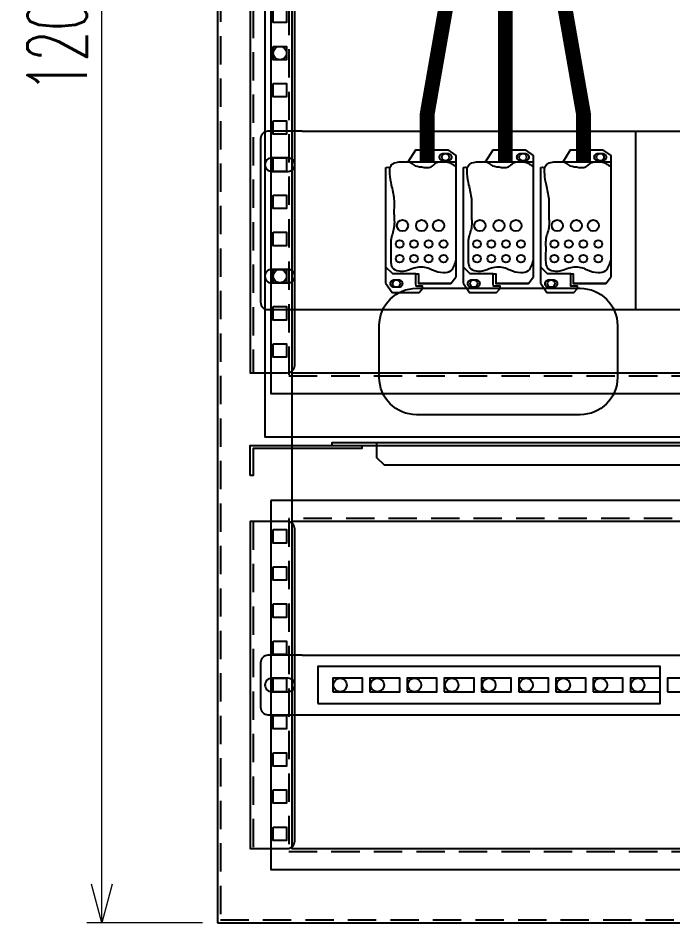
# Model space of a CAD drawing. Header units: millimetres. Extents: x -33730 to 17150, y -76829 to -27437.
# Drawn here: x -3987 to -3547, y -42210 to -41601 of the extents above; entities that cross this region are included whole.
import ezdxf

# ---------------------------------------------------------------- set-up
doc = ezdxf.new("R2010")
doc.units = ezdxf.units.MM
doc.header["$LTSCALE"] = 3
doc.linetypes.add('HIDDEN', pattern=[9.525, 6.35, -3.175])
doc.layers.add('@.HIDDEN', color=8, linetype='HIDDEN')
doc.layers.add('@.VISIBLE', color=7, linetype='Continuous')
doc.styles.add('Ann_w01', font='romans.shx', dxfattribs={"width": 0.6, "bigfont": 'chineset.shx'})
doc.dimstyles.new('Dim 01_SC20', dxfattribs={"dimscale": 20, "dimtxt": 2, "dimasz": 1.3, "dimexe": 0.5, "dimexo": 0.5, "dimgap": 0.5, "dimtad": 1, "dimdec": 1, "dimzin": 12, "dimdsep": 46, "dimtxsty": 'Ann_w01', "dimblk": 'OPEN30', "dimcen": 1.5, "dimclrd": 6, "dimclre": 6, "dimclrt": 3, "dimadec": 1, "dimazin": 3, "dimtm": 1e-09, "dimtfac": 1, "dimtdec": 1, "dimtix": 1, "dimtmove": 0, "dimatfit": 3, "dimldrblk": 'OPEN30', "dimfxl": 1, "dimtolj": 1, "dimlwd": 0, "dimlwe": 0, "dimarcsym": 0})

# ---------------------------------------------------------------- blocks, each defined once
blk = doc.blocks.new('_Open30')
at = {"color": 0, "linetype": 'ByBlock', "lineweight": -2}
for p, q in [((-1, 0.268), (0, 0)), ((0, 0), (-1, -0.268)), ((0, 0), (-1, 0))]:
    blk.add_line(p, q, dxfattribs=at)
blk = doc.blocks.new('*D838')
at = {"layer": '@.VISIBLE', "color": 6, "lineweight": 0, "transparency": 16777216}
for p, q in [((-3868.23, -41009.55), (-3940.88, -41009.55)), ((-3930.88, -42183.55), (-3930.88, -41035.55)), ((-3863.23, -42209.55), (-3940.88, -42209.55))]:
    blk.add_line(p, q, dxfattribs=at)
at = {"layer": 'Defpoints', "color": 0, "transparency": 16777216}
for p in [(-3930.88, -41009.55), (-3858.23, -41009.55), (-3853.23, -42209.55)]:
    blk.add_point(p, dxfattribs=at)
at = {"layer": '@.VISIBLE', "color": 6, "lineweight": 0, "transparency": 16777216, "xscale": 26, "yscale": 26, "zscale": 26}
for p, rotation in [((-3930.88, -41009.55), 90), ((-3930.88, -42209.55), 270)]:
    blk.add_blockref('_Open30', p, dxfattribs=dict(at, rotation=rotation))
at = {"layer": '@.VISIBLE', "color": 3, "transparency": 16777216, "insert": (-3960.88, -41609.55), "char_height": 40, "attachment_point": 5, "rotation": 90, "style": 'Ann_w01'}
blk.add_mtext('\\A1;1200', dxfattribs=at)
blk = doc.blocks.new('*U829')
at = {"layer": '@.VISIBLE', "color": 151}
blk.add_lwpolyline([(-4.5, 4.5), (4.5, 4.5), (4.5, -4.5), (-4.5, -4.5)], close=True, dxfattribs=at)
blk = doc.blocks.new('*U828')
at = {"layer": '@.VISIBLE', "color": 0, "linetype": 'ByBlock', "lineweight": -2}
for p in [(0, 200), (0, 175), (0, 150), (0, 125), (0, 100), (0, 75), (0, 50), (0, 25), (0, 0)]:
    blk.add_blockref('*U829', p, dxfattribs=at)
blk = doc.blocks.new('*U831')
at = {"layer": '@.VISIBLE', "color": 151}
blk.add_lwpolyline([(-4.5, 4.5), (4.5, 4.5), (4.5, -4.5), (-4.5, -4.5)], close=True, dxfattribs=at)
blk = doc.blocks.new('*U830')
at = {"layer": '@.VISIBLE', "color": 0, "linetype": 'ByBlock', "lineweight": -2}
for p in [(0, 225), (0, 200), (0, 175), (0, 150), (0, 125), (0, 100), (0, 75), (0, 50), (0, 25), (0, 0)]:
    blk.add_blockref('*U831', p, dxfattribs=at)
blk = doc.blocks.new('Oval 20x9')
at = {"layer": '@.VISIBLE', "color": 2}
blk.add_lwpolyline([(-5.5, -4.5), (5.5, -4.5, 0.414214), (10, 0), (10, 0, 0.414214), (5.5, 4.5), (-5.5, 4.5, 0.414214), (-10, 0), (-10, 0, 0.414214)], format="xyb", close=True, dxfattribs=at)
blk = doc.blocks.new('*U81')
at = {"layer": '@.HIDDEN', "linetype": 'HIDDEN'}
for p, q in [((333.5, 1.5), (333.5, -1.5)), ((332, 0), (335, 0))]:
    blk.add_line(p, q, dxfattribs=at)
at = {"layer": '@.VISIBLE'}
for p, q in [((28, 60), (639, 60)), ((28, -60), (639, -60))]:
    blk.add_line(p, q, dxfattribs=at)
for points in [[(28, 60), (5, 60, 0.414214), (0, 55), (0, -55, 0.414214), (5, -60), (28, -60)], [(639, -60), (662, -60, 0.414214), (667, -55), (667, 55, 0.414214), (662, 60), (639, 60)]]:
    blk.add_lwpolyline(points, format="xyb", dxfattribs=at)
for p in [(13, 37.5), (13, -37.5)]:
    blk.add_blockref('Oval 20x9', p, dxfattribs=at)
at = {"layer": '@.VISIBLE', "xscale": -1}
for p in [(654, 37.5), (654, -37.5)]:
    blk.add_blockref('Oval 20x9', p, dxfattribs=at)
blk = doc.blocks.new('A$C6de9fdf8')
at = {"ltscale": 20}
for points in [[(14.97, 88.06), (19.98, 96), (41.6, 96), (47, 92.25), (47, 88.06)], [(9.96, 88.06), (47, 88.06), (47, 10.31)], [(0, 6.09), (0, 84.27)], [(0, 6.09), (4.08, 0), (22.23, 0), (24.62, 2.84), (24.62, 4.33), (20.21, 4.33), (20.13, 6.09), (20.13, 12.68), (4.54, 12.68), (0, 17.11)], [(20.13, 12.68), (21.79, 12.68), (21.79, 6.09), (43.69, 6.09), (47, 10.31)], [(43.69, 6.09), (21.79, 6.09)]]:
    blk.add_lwpolyline(points, dxfattribs=at)
at = {"color": 3, "ltscale": 20}
for points in [[(38.5, 93.59), (41.5, 93.59, -0.414214), (44, 91.09), (44, 91.09, -0.414214), (41.5, 88.59), (38.5, 88.59, -0.414214), (36, 91.09), (36, 91.09, -0.414214)], [(5.5, 8.59), (8.5, 8.59, -0.414214), (11, 6.09), (11, 6.09, -0.414214), (8.5, 3.59), (5.5, 3.59, -0.414214), (3, 6.09), (3, 6.09, -0.414214)]]:
    blk.add_lwpolyline(points, format="xyb", close=True, dxfattribs=at)
at = {"color": 4, "ltscale": 20}
for centre in [(40, 91.09), (7, 6.09)]:
    blk.add_circle(centre, 2.5, dxfattribs=at)
at = {"ltscale": 20}
for centre, radius in [((11.1, 45.13), 3.75), ((23.93, 45.13), 3.75), ((35.32, 45.13), 3.75), ((9.17, 32.7), 2.63), ((18.82, 32.7), 2.63), ((28.64, 32.7), 2.63), ((38.68, 32.7), 2.63), ((9.17, 22.87), 2.63), ((18.82, 22.87), 2.63), ((28.64, 22.87), 2.63), ((38.68, 22.87), 2.63)]:
    blk.add_circle(centre, radius, dxfattribs=at)
for points in [[(0, 84.27), (2.3, 84.27), (2.56, 84.27), (3.43, 85.58), (4.25, 86.5), (5.75, 87.31), (9.96, 88.06), (14.97, 88.06), (15.23, 88.06), (18.28, 86.12), (24.05, 84.52), (30.28, 84.52), (35.71, 88.06), (36.42, 88.06)], [(40.26, 88.06), (42.2, 87.61), (43.94, 86.83), (45.98, 85.41), (47, 84.52)], [(2.43, 84.27), (2.44, 79.84), (3.55, 72.58), (5.37, 63.01), (5.37, 53.33), (5.37, 43.59), (3.33, 35.14), (3.33, 30.77), (3.33, 20.23), (4.22, 17.01), (8.53, 14.63), (12.81, 14.63), (18.99, 16.68), (28.02, 16.68), (31.35, 15.26), (38.57, 13.6), (43.72, 14.94), (45.78, 18.03), (47, 21.59)]]:
    blk.add_spline(points, degree=3, dxfattribs=at)
blk = doc.blocks.new('*U92')
at = {"layer": '@.HIDDEN', "linetype": 'HIDDEN'}
for p, q in [((333.5, 1.5), (333.5, -1.5)), ((332, 0), (335, 0))]:
    blk.add_line(p, q, dxfattribs=at)
at = {"layer": '@.VISIBLE'}
for p, q in [((28, 20), (639, 20)), ((28, -20), (639, -20))]:
    blk.add_line(p, q, dxfattribs=at)
for points in [[(28, 20), (5, 20, 0.414214), (0, 15), (0, -15, 0.414214), (5, -20), (28, -20)], [(639, -20), (662, -20, 0.414214), (667, -15), (667, 15, 0.414214), (662, 20), (639, 20)]]:
    blk.add_lwpolyline(points, format="xyb", dxfattribs=at)
blk.add_blockref('Oval 20x9', (13, 0), dxfattribs=at)
blk.add_blockref('Oval 20x9', (13, 0), dxfattribs=at)
at = {"layer": '@.VISIBLE', "xscale": -1}
blk.add_blockref('Oval 20x9', (654, 0), dxfattribs=at)
blk.add_blockref('Oval 20x9', (654, 0), dxfattribs=at)
blk = doc.blocks.new('*U815')
at = {"layer": '@.VISIBLE'}
blk.add_lwpolyline([(-10, -4.5), (10, -4.5), (10, 4.5), (-10, 4.5)], close=True, dxfattribs=at)
blk = doc.blocks.new('*U814')
at = {"layer": '@.VISIBLE', "color": 0, "linetype": 'ByBlock', "lineweight": -2}
for p in [(0, 0), (25, 0), (50, 0), (75, 0), (100, 0), (125, 0), (150, 0), (175, 0), (200, 0), (225, 0), (250, 0), (275, 0), (300, 0), (325, 0), (350, 0), (375, 0), (400, 0), (425, 0), (450, 0), (475, 0), (500, 0), (525, 0), (550, 0)]:
    blk.add_blockref('*U815', p, dxfattribs=at)
blk = doc.blocks.new('A$Cd8c6fb24')
at = {"layer": '@.VISIBLE', "color": 2}
blk.add_lwpolyline([(661, 406), (0, 406), (0, 0), (661, 0)], close=True, dxfattribs=at)
for centre in [(10, 333), (651, 333), (10, 258), (651, 258), (10, 108), (651, 108)]:
    blk.add_circle(centre, 4.5, dxfattribs=at)
blk = doc.blocks.new('*U832')
at = {"layer": '@.VISIBLE'}
blk.add_circle((0, 0), 4.5, dxfattribs=at)
blk = doc.blocks.new('*U833')
at = {"layer": '@.VISIBLE', "color": 0, "linetype": 'ByBlock', "lineweight": -2, "transparency": 16777216}
for p in [(0, 0), (25, 0), (50, 0), (75, 0), (100, 0), (125, 0), (150, 0), (175, 0), (200, 0)]:
    blk.add_blockref('*U832', p, dxfattribs=at)

msp = doc.modelspace()

# ---------------------------------------------------------------- linework, layer by layer
at = {"layer": '@.VISIBLE', "color": 151, "linetype": 'HIDDEN'}
for p, q in [((-3829.23, -41109.55), (-3829.23, -41839.55)), ((-3829.23, -41939.55), (-3829.23, -42159.55))]:
    msp.add_line(p, q, dxfattribs=at)
at = {"layer": '@.VISIBLE'}
msp.add_line((-3572.23, -41677.05), (-3572.23, -41797.05), dxfattribs=at)
for points in [[(-3853.23, -42209.55), (-3128.23, -42209.55), (-3128.23, -41039.55), (-3853.23, -41039.55)], [(-3164.23, -41853.55), (-3164.23, -41095.55), (-3817.23, -41095.55), (-3817.23, -41853.55)], [(-3178.23, -41839.55), (-3178.23, -41109.55), (-3803.23, -41109.55), (-3803.23, -41839.55)], [(-3817.23, -41925.55), (-3817.23, -42173.55), (-3164.23, -42173.55), (-3164.23, -41925.55)], [(-3803.23, -41939.55), (-3803.23, -42159.55), (-3178.23, -42159.55), (-3178.23, -41939.55)], [(-3785.73, -42062.05), (-3555.73, -42062.05), (-3555.73, -42037.05), (-3785.73, -42037.05)]]:
    msp.add_lwpolyline(points, close=True, dxfattribs=at)
at = {"layer": '@.VISIBLE', "linetype": 'HIDDEN'}
for points in [[(-3851.23, -42207.55), (-3130.23, -42207.55), (-3130.23, -41041.55), (-3851.23, -41041.55)], [(-3176.23, -41841.55), (-3176.23, -41107.55), (-3805.23, -41107.55), (-3805.23, -41841.55)], [(-3805.23, -41937.55), (-3805.23, -42161.55), (-3176.23, -42161.55), (-3176.23, -41937.55)]]:
    msp.add_lwpolyline(points, close=True, dxfattribs=at)
at = {"layer": '@.VISIBLE', "color": 151}
for points in [[(-3806.23, -41109.55), (-3831.23, -41109.55), (-3831.23, -41839.55), (-3806.23, -41839.55, 0.414214), (-3801.23, -41834.55), (-3801.23, -41114.55, 0.414214)], [(-3806.23, -41939.55), (-3831.23, -41939.55), (-3831.23, -42159.55), (-3806.23, -42159.55, 0.414214), (-3801.23, -42154.55), (-3801.23, -41944.55, 0.414214)]]:
    msp.add_lwpolyline(points, format="xyb", close=True, dxfattribs=at)
at = {"layer": '@.VISIBLE', "const_width": 10}
for points in [[(-3694.73, -41519.55), (-3694.73, -41565.3), (-3712.21, -41665.3), (-3712.21, -41697.58)], [(-3659.73, -41519.55), (-3659.73, -41697.58)], [(-3624.73, -41519.55), (-3624.73, -41565.3), (-3607.25, -41665.3), (-3607.25, -41697.58)]]:
    msp.add_lwpolyline(points, dxfattribs=at)
at = {"layer": '@.VISIBLE', "color": 2}
msp.add_lwpolyline([(-3719.43, -41782.73), (-3609.43, -41782.73, -0.414214), (-3584.43, -41807.73), (-3584.43, -41842.73, -0.414214), (-3609.43, -41867.73), (-3719.43, -41867.73, -0.414214), (-3744.43, -41842.73), (-3744.43, -41807.73, -0.414214)], format="xyb", close=True, dxfattribs=at)
at = {"layer": '@.VISIBLE'}
msp.add_lwpolyline([(-3803.23, -41839.55), (-3803.23, -41939.55)], dxfattribs=at)
at = {"layer": '@.VISIBLE', "color": 3}
msp.add_lwpolyline([(-3776.23, -41888.55), (-3205.23, -41888.55), (-3205.23, -41886.55), (-3776.23, -41886.55)], close=True, dxfattribs=at)
msp.add_lwpolyline([(-3746.23, -41886.55), (-3746.23, -41896.55), (-3741.23, -41901.55), (-3240.23, -41901.55), (-3235.23, -41896.55), (-3235.23, -41886.55)], dxfattribs=at)
at = {"layer": '@.VISIBLE', "color": 6}
msp.add_lwpolyline([(-3831.23, -41908.55), (-3831.23, -41888.55), (-3756.23, -41888.55), (-3756.23, -41890.55), (-3829.23, -41890.55), (-3829.23, -41908.55)], close=True, dxfattribs=at)

# ---------------------------------------------------------------- block references
at = {"layer": '@.VISIBLE'}
for name, p in [('*U830', (-3811.23, -41824.55)), ('A$Cd8c6fb24', (-3821.23, -41882.55)), ('*U81', (-3824.23, -41737.05)), ('A$C6de9fdf8', (-3739.93, -41785.64)), ('A$C6de9fdf8', (-3687.93, -41785.64)), ('A$C6de9fdf8', (-3635.93, -41785.64)), ('*U828', (-3811.23, -42149.55)), ('*U92', (-3824.23, -42049.55)), ('*U814', (-3765.73, -42049.55)), ('*U833', (-3770.73, -42049.55))]:
    msp.add_blockref(name, p, dxfattribs=at)

# ---------------------------------------------------------------- dimensions: what is measured, and where the dimension line sits
dim = msp.add_linear_dim(base=(-3930.88, -41009.55), p1=(-3853.23, -42209.55), p2=(-3858.23, -41009.55), angle=90, dimstyle='Dim 01_SC20', dxfattribs=at)
dim.commit()
dim.dimension.update_dxf_attribs({"geometry": '*D838', "text_midpoint": (-3960.88, -41609.55)})

doc.saveas('drawing.dxf')
